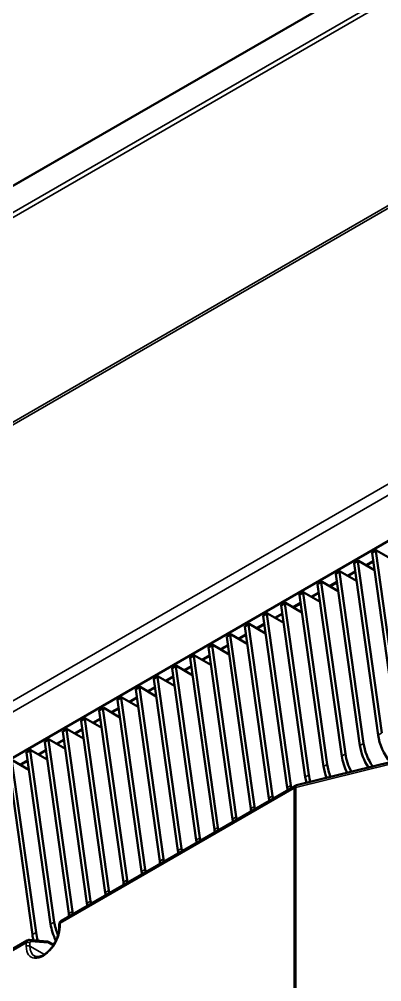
# Model space of a CAD drawing. Header units: millimetres. Extents: x 100 to 5488, y 100 to 4218.
# Drawn here: x 3238.7 to 3309.1, y 1033.5 to 1220.5 of the extents above; entities that cross this region are included whole.
import ezdxf

# ---------------------------------------------------------------- set-up
doc = ezdxf.new("R2010")
doc.units = ezdxf.units.MM
doc.header["$LTSCALE"] = 20
doc.layers.add('Visible (ANSI)', color=7, linetype='Continuous', lineweight=50)
doc.layers.add('Visible Narrow (ANSI)', color=7, linetype='Continuous', lineweight=35)

msp = doc.modelspace()

# ---------------------------------------------------------------- linework, layer by layer
at = {"layer": 'Visible (ANSI)'}
for p, q in [((2872.822, 977.626), (3545.987, 1366.278)), ((3209.838, 1061.06), (3324.607, 1127.322)), ((3307.284, 1116.757), (3311.959, 1083.445)), ((3307.324, 1116.878), (3308.031, 1117.286)), ((3312.666, 1083.854), (3307.991, 1117.165)), ((3308.131, 1117.276), (3311.289, 1115.453)), ((3303.749, 1114.716), (3308.423, 1081.404)), ((3303.788, 1114.837), (3304.495, 1115.245)), ((3309.131, 1081.812), (3304.456, 1115.124)), ((3304.595, 1115.235), (3307.754, 1113.412)), ((3307.499, 1115.228), (3306.053, 1114.394)), ((3300.253, 1112.796), (3300.96, 1113.204)), ((3305.595, 1079.771), (3300.92, 1113.083)), ((3301.06, 1113.194), (3304.218, 1111.37)), ((3303.963, 1113.187), (3302.517, 1112.352)), ((3296.717, 1110.754), (3297.424, 1111.163)), ((3302.06, 1077.73), (3297.385, 1111.041)), ((3297.524, 1111.153), (3300.683, 1109.329)), ((3300.428, 1111.146), (3298.982, 1110.311)), ((3300.213, 1112.674), (3304.888, 1079.363)), ((3293.181, 1108.713), (3293.889, 1109.121)), ((3293.989, 1109.111), (3297.147, 1107.288)), ((3296.892, 1109.105), (3295.446, 1108.27)), ((3296.678, 1110.633), (3301.352, 1077.322)), ((3293.142, 1108.592), (3297.817, 1075.281)), ((3298.524, 1075.689), (3293.849, 1109)), ((3289.607, 1106.551), (3294.281, 1073.239)), ((3289.646, 1106.672), (3290.353, 1107.08)), ((3294.988, 1073.648), (3290.314, 1106.959)), ((3290.453, 1107.07), (3293.612, 1105.247)), ((3293.357, 1107.063), (3291.911, 1106.229)), ((3286.071, 1104.509), (3290.746, 1071.198)), ((3286.11, 1104.631), (3286.818, 1105.039)), ((3291.453, 1071.606), (3286.778, 1104.918)), ((3286.918, 1105.029), (3290.076, 1103.205)), ((3289.821, 1105.022), (3288.375, 1104.187)), ((3282.536, 1102.468), (3287.21, 1069.157)), ((3282.575, 1102.589), (3283.282, 1102.998)), ((3287.917, 1069.565), (3283.243, 1102.876)), ((3283.382, 1102.988), (3286.541, 1101.164)), ((3286.286, 1102.981), (3284.84, 1102.146)), ((3279, 1100.427), (3283.675, 1067.116)), ((3279.039, 1100.548), (3279.746, 1100.956)), ((3284.382, 1067.524), (3279.707, 1100.835)), ((3279.846, 1100.946), (3283.005, 1099.123)), ((3282.75, 1100.94), (3281.304, 1100.105)), ((3275.465, 1098.386), (3280.139, 1065.074)), ((3275.504, 1098.507), (3276.211, 1098.915)), ((3280.846, 1065.483), (3276.172, 1098.794)), ((3276.311, 1098.905), (3279.47, 1097.082)), ((3279.215, 1098.899), (3277.769, 1098.064)), ((3271.929, 1096.345), (3276.604, 1063.033)), ((3271.968, 1096.466), (3272.675, 1096.874)), ((3277.311, 1063.441), (3272.636, 1096.753)), ((3272.775, 1096.864), (3275.934, 1095.04)), ((3275.679, 1096.857), (3274.233, 1096.022)), ((3268.393, 1094.303), (3273.068, 1060.992)), ((3268.433, 1094.424), (3269.14, 1094.833)), ((3273.775, 1061.4), (3269.101, 1094.712)), ((3269.24, 1094.823), (3272.398, 1092.999)), ((3272.144, 1094.816), (3270.698, 1093.981)), ((3264.897, 1092.383), (3265.604, 1092.791)), ((3270.24, 1059.359), (3265.565, 1092.67)), ((3265.704, 1092.782), (3268.863, 1090.958)), ((3268.608, 1092.775), (3267.162, 1091.94)), ((3261.362, 1090.342), (3262.069, 1090.75)), ((3266.704, 1057.318), (3262.03, 1090.629)), ((3262.169, 1090.74), (3265.327, 1088.917)), ((3265.072, 1090.734), (3263.626, 1089.899)), ((3264.858, 1092.262), (3269.533, 1058.951)), ((3257.826, 1088.301), (3258.533, 1088.709)), ((3263.169, 1055.276), (3258.494, 1088.588)), ((3258.633, 1088.699), (3261.792, 1086.875)), ((3261.537, 1088.692), (3260.091, 1087.857)), ((3261.322, 1090.221), (3265.997, 1056.909)), ((3254.291, 1086.259), (3254.998, 1086.668)), ((3255.098, 1086.658), (3258.256, 1084.834)), ((3257.787, 1088.18), (3262.462, 1054.868)), ((3254.251, 1086.138), (3258.926, 1052.827)), ((3259.633, 1053.235), (3254.958, 1086.547)), ((3258.001, 1086.651), (3256.555, 1085.816)), ((3250.716, 1084.097), (3255.39, 1050.786)), ((3250.755, 1084.218), (3251.462, 1084.626)), ((3256.098, 1051.194), (3251.423, 1084.505)), ((3251.562, 1084.617), (3254.721, 1082.793)), ((3254.466, 1084.61), (3253.02, 1083.775)), ((3247.18, 1082.056), (3251.855, 1048.744)), ((3247.22, 1082.177), (3247.927, 1082.585)), ((3252.562, 1049.153), (3247.887, 1082.464)), ((3248.027, 1082.575), (3251.185, 1080.752)), ((3250.93, 1082.569), (3249.484, 1081.734)), ((3243.645, 1080.015), (3248.319, 1046.703)), ((3243.684, 1080.136), (3244.391, 1080.544)), ((3249.027, 1047.111), (3244.352, 1080.423)), ((3244.491, 1080.534), (3247.65, 1078.71)), ((3247.395, 1080.527), (3245.949, 1079.692)), ((3240.109, 1077.973), (3244.784, 1044.662)), ((3240.148, 1078.094), (3240.856, 1078.503)), ((3245.491, 1045.07), (3240.816, 1078.382)), ((3240.956, 1078.493), (3244.114, 1076.669)), ((3243.859, 1078.486), (3242.413, 1077.651)), ((3236.574, 1075.932), (3241.248, 1042.621)), ((3241.955, 1043.029), (3237.281, 1076.34)), ((3237.42, 1076.452), (3240.579, 1074.628)), ((3240.324, 1076.445), (3238.878, 1075.61)), ((3311.262, 1076.236), (3292.568, 1071.655)), ((3292.306, 1071.55), (3246.825, 1045.291)), ((3246.473, 1043.95), (3246.473, 1044.63)), ((3240.254, 1041.498), (3154.901, 992.219)), ((3240.254, 1041.498), (3240.254, 1041.498)), ((3244.032, 1041.301), (3240.663, 1041.586)), ((3245.387, 1040.648), (3244.359, 1041.201))]:
    msp.add_line(p, q, dxfattribs=at)
msp.add_arc((3292.806, 1070.684), 1, 103.77012, 120, dxfattribs=at)
for centre, major_axis, start_param, end_param in [((3307.424, 1116.705), (-0.1, 0.173), 0, 0.9599311), ((3308.131, 1117.113), (-0.1, 0.173), 5.4977871, 7.2431164), ((3303.888, 1114.664), (-0.1, 0.173), 0, 0.9599311), ((3304.595, 1115.072), (-0.1, 0.173), 5.4977871, 7.2431164), ((3301.06, 1113.031), (-0.1, 0.173), 5.4977871, 7.2431164), ((3297.524, 1110.989), (-0.1, 0.173), 5.4977871, 7.2431164), ((3300.353, 1112.622), (-0.1, 0.173), 0, 0.9599311), ((3293.989, 1108.948), (-0.1, 0.173), 5.4977871, 7.2431164), ((3296.817, 1110.581), (-0.1, 0.173), 0, 0.9599311), ((3293.281, 1108.54), (-0.1, 0.173), 0, 0.9599311), ((3289.746, 1106.499), (-0.1, 0.173), 0, 0.9599311), ((3290.453, 1106.907), (-0.1, 0.173), 5.4977871, 7.2431164), ((3286.21, 1104.457), (-0.1, 0.173), 0, 0.9599311), ((3286.918, 1104.866), (-0.1, 0.173), 5.4977871, 7.2431164), ((3282.675, 1102.416), (-0.1, 0.173), 0, 0.9599311), ((3283.382, 1102.824), (-0.1, 0.173), 5.4977871, 7.2431164), ((3279.139, 1100.375), (-0.1, 0.173), 0, 0.9599311), ((3279.846, 1100.783), (-0.1, 0.173), 5.4977871, 7.2431164), ((3275.604, 1098.334), (-0.1, 0.173), 0, 0.9599311), ((3276.311, 1098.742), (-0.1, 0.173), 5.4977871, 7.2431164), ((3272.068, 1096.292), (-0.1, 0.173), 0, 0.9599311), ((3272.775, 1096.701), (-0.1, 0.173), 5.4977871, 7.2431164), ((3268.533, 1094.251), (-0.1, 0.173), 0, 0.9599311), ((3269.24, 1094.659), (-0.1, 0.173), 5.4977871, 7.2431164), ((3264.997, 1092.21), (-0.1, 0.173), 0, 0.9599311), ((3265.704, 1092.618), (-0.1, 0.173), 5.4977871, 7.2431164), ((3262.169, 1090.577), (-0.1, 0.173), 5.4977871, 7.2431164), ((3258.633, 1088.536), (-0.1, 0.173), 5.4977871, 7.2431164), ((3261.462, 1090.169), (-0.1, 0.173), 0, 0.9599311), ((3255.098, 1086.494), (-0.1, 0.173), 5.4977871, 7.2431164), ((3257.926, 1088.127), (-0.1, 0.173), 0, 0.9599311), ((3254.391, 1086.086), (-0.1, 0.173), 0, 0.9599311), ((3250.855, 1084.045), (-0.1, 0.173), 0, 0.9599311), ((3251.562, 1084.453), (-0.1, 0.173), 5.4977871, 7.2431164), ((3247.32, 1082.004), (-0.1, 0.173), 0, 0.9599311), ((3248.027, 1082.412), (-0.1, 0.173), 5.4977871, 7.2431164), ((3313.298, 1079.582), (3.5, -6.062), 4.1015237, 4.9636732), ((3243.784, 1079.963), (-0.1, 0.173), 0, 0.9599311), ((3244.491, 1080.371), (-0.1, 0.173), 5.4977871, 7.2431164), ((3309.762, 1077.541), (3.5, -6.062), 4.1015237, 4.7865197), ((3310.47, 1077.949), (-3.5, 6.062), 0.9599311, 1.6795587), ((3240.248, 1077.921), (-0.1, 0.173), 0, 0.9599311), ((3240.956, 1078.33), (-0.1, 0.173), 5.4977871, 7.2431164), ((3306.227, 1075.5), (3.5, -6.062), 4.1015237, 4.6168429), ((3306.934, 1075.908), (-3.5, 6.062), 0.9599311, 1.5088654), ((3303.399, 1073.867), (-3.5, 6.062), 0.9599311, 1.3412124), ((3299.863, 1071.826), (-3.5, 6.062), 0.9599311, 1.1717433), ((3302.691, 1073.459), (3.5, -6.062), 4.1015237, 4.4492123), ((3299.156, 1071.417), (3.5, -6.062), 4.1015237, 4.2787773), ((3295.62, 1069.376), (3.5, -6.062), 4.1015237, 4.1822738), ((3296.327, 1069.784), (-3.5, 6.062), 0.9599311, 1.0406811), ((3292.085, 1067.335), (3.5, -6.062), 4.1015237, 4.1822738), ((3292.792, 1067.743), (-3.5, 6.062), 0.9599311, 1.0406811), ((3288.549, 1065.294), (3.5, -6.062), 4.1015237, 4.1822738), ((3289.256, 1065.702), (-3.5, 6.062), 0.9599311, 1.0406811), ((3285.014, 1063.252), (3.5, -6.062), 4.1015237, 4.1822738), ((3285.721, 1063.661), (-3.5, 6.062), 0.9599311, 1.0406811), ((3281.478, 1061.211), (3.5, -6.062), 4.1015237, 4.1822738), ((3282.185, 1061.619), (-3.5, 6.062), 0.9599311, 1.0406811), ((3277.943, 1059.17), (3.5, -6.062), 4.1015237, 4.1822738), ((3278.65, 1059.578), (-3.5, 6.062), 0.9599311, 1.0406811), ((3274.407, 1057.129), (3.5, -6.062), 4.1015237, 4.1822738), ((3275.114, 1057.537), (-3.5, 6.062), 0.9599311, 1.0406811), ((3270.872, 1055.088), (3.5, -6.062), 4.1015237, 4.1822738), ((3271.579, 1055.496), (-3.5, 6.062), 0.9599311, 1.0406811), ((3267.336, 1053.046), (3.5, -6.062), 4.1015237, 4.1822738), ((3268.043, 1053.455), (-3.5, 6.062), 0.9599311, 1.0406811), ((3264.508, 1051.413), (-3.5, 6.062), 0.9599311, 1.0406811), ((3260.972, 1049.372), (-3.5, 6.062), 0.9599311, 1.0406811), ((3263.801, 1051.005), (3.5, -6.062), 4.1015237, 4.1822738), ((3260.265, 1048.964), (3.5, -6.062), 4.1015237, 4.1822738), ((3256.729, 1046.923), (3.5, -6.062), 4.1015237, 4.1822738), ((3257.437, 1047.331), (-3.5, 6.062), 0.9599311, 1.0406811), ((3253.194, 1044.881), (3.5, -6.062), 4.1015237, 4.1822738), ((3253.901, 1045.29), (-3.5, 6.062), 0.9599311, 1.0406811), ((3249.658, 1042.84), (3.5, -6.062), 4.1015237, 4.612809), ((3250.366, 1043.248), (-3.5, 6.062), 0.9599311, 1.3700743), ((3246.123, 1040.799), (3.5, -6.062), 4.1015237, 4.2779189), ((3246.83, 1041.207), (-3.5, 6.062), 0.9599311, 1.2116852)]:
    msp.add_ellipse(centre, major_axis=major_axis, ratio=0.5773503, start_param=start_param, end_param=end_param, dxfattribs=at)
for points, knots in [([(3241.631, 1038.448), (3241.858, 1038.324), (3242.141, 1038.275), (3242.75, 1038.373), (3243.039, 1038.474), (3243.63, 1038.792), (3243.929, 1039.004), (3244.514, 1039.527), (3244.799, 1039.838), (3245.324, 1040.529), (3245.563, 1040.909), (3245.965, 1041.699), (3246.129, 1042.108), (3246.365, 1042.906), (3246.437, 1043.296), (3246.469, 1043.756), (3246.473, 1043.854), (3246.473, 1043.95)], [0.7977411, 0.7977411, 0.7977411, 0.7977411, 1.2251323, 1.2251323, 1.5379806, 1.5379806, 1.8376424, 1.8376424, 2.1403279, 2.1403279, 2.4459981, 2.4459981, 2.7522175, 2.7522175, 3.0563551, 3.0563551, 3.1415927, 3.1415927, 3.1415927, 3.1415927]), ([(3246.473, 1044.63), (3246.473, 1044.674), (3246.476, 1044.718), (3246.489, 1044.81), (3246.5, 1044.856), (3246.531, 1044.951), (3246.552, 1044.998), (3246.607, 1045.092), (3246.641, 1045.138), (3246.724, 1045.223), (3246.772, 1045.261), (3246.825, 1045.291)], [4.71240505, 4.71240505, 4.71240505, 4.71240505, 4.86949969, 4.86949969, 5.02659432, 5.02659432, 5.18368896, 5.18368896, 5.34078359, 5.34078359, 5.49786046, 5.49786046, 5.49786046, 5.49786046]), ([(3240.663, 1041.586), (3240.637, 1041.589), (3240.61, 1041.589), (3240.556, 1041.588), (3240.529, 1041.586), (3240.473, 1041.578), (3240.445, 1041.573), (3240.39, 1041.558), (3240.362, 1041.548), (3240.307, 1041.526), (3240.28, 1041.513), (3240.254, 1041.498)], [0.39472101, 0.39472101, 0.39472101, 0.39472101, 0.47284, 0.47284, 0.55095898, 0.55095898, 0.62907797, 0.62907797, 0.70719695, 0.70719695, 0.78531594, 0.78531594, 0.78531594, 0.78531594]), ([(3244.032, 1041.301), (3244.119, 1041.294), (3244.205, 1041.271), (3244.31, 1041.226), (3244.335, 1041.214), (3244.359, 1041.201)], [0, 0, 0, 0, 0.027830414, 0.027830414, 0.03654878, 0.03654878, 0.03654878, 0.03654878])]:
    msp.add_open_spline(points, degree=3, knots=knots, dxfattribs=at)
at = {"layer": 'Visible Narrow (ANSI)'}
for p, q in [((3545.899, 1366.158), (2872.733, 977.506)), ((2870.818, 971.24), (3543.984, 1359.893)), ((3543.912, 1358.91), (2870.747, 970.258)), ((2874.76, 932.785), (3547.926, 1321.438)), ((3547.938, 1320.929), (2874.772, 932.277)), ((2871.06, 876.486), (3544.226, 1265.139)), ((3544.314, 1263.067), (2871.148, 874.415)), ((3307.991, 1117.165), (3307.284, 1116.757)), ((3304.456, 1115.124), (3303.749, 1114.716)), ((3307.52, 1115.077), (3306.194, 1114.312)), ((3300.92, 1113.083), (3300.213, 1112.674)), ((3303.985, 1113.036), (3302.659, 1112.271)), ((3297.385, 1111.041), (3296.678, 1110.633)), ((3300.449, 1110.995), (3299.123, 1110.229)), ((3293.849, 1109), (3293.142, 1108.592)), ((3296.913, 1108.954), (3295.588, 1108.188)), ((3290.314, 1106.959), (3289.607, 1106.551)), ((3293.378, 1106.912), (3292.052, 1106.147)), ((3286.778, 1104.918), (3286.071, 1104.509)), ((3289.842, 1104.871), (3288.517, 1104.106)), ((3283.243, 1102.876), (3282.536, 1102.468)), ((3286.307, 1102.83), (3284.981, 1102.065)), ((3279.707, 1100.835), (3279, 1100.427)), ((3282.771, 1100.789), (3281.446, 1100.023)), ((3276.172, 1098.794), (3275.465, 1098.386)), ((3279.236, 1098.747), (3277.91, 1097.982)), ((3272.636, 1096.753), (3271.929, 1096.345)), ((3275.7, 1096.706), (3274.374, 1095.941)), ((3269.101, 1094.712), (3268.393, 1094.303)), ((3272.165, 1094.665), (3270.839, 1093.9)), ((3265.565, 1092.67), (3264.858, 1092.262)), ((3268.629, 1092.624), (3267.303, 1091.858)), ((3262.03, 1090.629), (3261.322, 1090.221)), ((3265.094, 1090.583), (3263.768, 1089.817)), ((3258.494, 1088.588), (3257.787, 1088.18)), ((3261.558, 1088.541), (3260.232, 1087.776)), ((3254.958, 1086.547), (3254.251, 1086.138)), ((3258.023, 1086.5), (3256.697, 1085.735)), ((3251.423, 1084.505), (3250.716, 1084.097)), ((3254.487, 1084.459), (3253.161, 1083.693)), ((3247.887, 1082.464), (3247.18, 1082.056)), ((3250.952, 1082.418), (3249.626, 1081.652)), ((3308.423, 1081.404), (3309.131, 1081.812)), ((3244.352, 1080.423), (3243.645, 1080.015)), ((3247.416, 1080.376), (3246.09, 1079.611)), ((3304.888, 1079.363), (3305.595, 1079.771)), ((3240.816, 1078.382), (3240.109, 1077.973)), ((3243.88, 1078.335), (3242.555, 1077.57)), ((3301.352, 1077.322), (3302.06, 1077.73)), ((3240.345, 1076.294), (3239.019, 1075.528)), ((3311.032, 1075.778), (3292.416, 1071.215)), ((3297.817, 1075.281), (3298.524, 1075.689)), ((3294.281, 1073.239), (3294.988, 1073.648)), ((3292.099, 1071.092), (3246.619, 1044.834)), ((3290.746, 1071.198), (3291.453, 1071.606)), ((3292.099, 1019.108), (3292.099, 1071.092)), ((3292.416, 1071.215), (3292.416, 1019.232)), ((3287.21, 1069.157), (3287.917, 1069.565)), ((3283.675, 1067.116), (3284.382, 1067.524)), ((3280.139, 1065.074), (3280.846, 1065.483)), ((3276.604, 1063.033), (3277.311, 1063.441)), ((3273.068, 1060.992), (3273.775, 1061.4)), ((3269.533, 1058.951), (3270.24, 1059.359)), ((3265.997, 1056.909), (3266.704, 1057.318)), ((3262.462, 1054.868), (3263.169, 1055.276)), ((3258.926, 1052.827), (3259.633, 1053.235)), ((3255.39, 1050.786), (3256.098, 1051.194)), ((3251.855, 1048.744), (3252.562, 1049.153)), ((3248.319, 1046.703), (3249.027, 1047.111)), ((3244.784, 1044.662), (3245.491, 1045.07)), ((3246.619, 1044.834), (3246.619, 1044.154)), ((3241.248, 1042.621), (3241.955, 1043.029)), ((3240.044, 1041.038), (3154.696, 991.762)), ((3240.046, 1040.358), (3240.044, 1041.038)), ((3240.746, 1041.042), (3240.746, 1040.362)), ((3240.746, 1040.362), (3243.584, 1038.78)), ((3240.968, 1041.296), (3244.337, 1041.01)), ((3244.47, 1040.968), (3245.303, 1040.52))]:
    msp.add_line(p, q, dxfattribs=at)
for centre, major_axis, ratio, start_param, end_param in [((3292.806, 1070.684), (-0.5, 0.866), 0.5773503, 0, 0.7853982), ((3292.806, 1070.684), (-1, 0), 0.5773503, 5.1138147, 5.4977871), ((3292.806, 1070.684), (-0.238, 0.971), 0.3190306, 0, 0.9157657), ((3243.332, 1042.256), (-2.324, -4.026), 0.5773503, 5.4977871, 8.6393798), ((3246.973, 1044.63), (-0.5, 0), 0.5773614, 5.4977935, 6.2831815), ((3246.973, 1043.95), (-0.5, 0), 0.5773503, 5.4977871, 6.2831853), ((3240.399, 1040.835), (-0.5, 0), 0.577344, 3.9444632, 5.5021551), ((3240.399, 1040.154), (0.5, 0), 0.5773503, 0.8028515, 2.3561945), ((3240.62, 1041.088), (0.042, 0.498), 0.7455931, 5.2044486, 6.2831853), ((3241.106, 1040.842), (-0.257, 0.429), 0.5873423, 5.8836284, 7.0596909), ((3243.68, 1042.056), (-2.074, -3.593), 0.5773503, 5.4977871, 6.2955282), ((3243.99, 1040.803), (0.042, 0.498), 0.7455973, 5.2044427, 6.2831853), ((3244.476, 1040.556), (0.257, -0.429), 0.5873385, 2.3647583, 2.7420535), ((3244.122, 1040.761), (0.237, 0.44), 0.5771744, 5.4804915, 6.2831853)]:
    msp.add_ellipse(centre, major_axis=major_axis, ratio=ratio, start_param=start_param, end_param=end_param, dxfattribs=at)
for points, knots in [([(3246.825, 1045.291), (3246.824, 1045.291), (3246.824, 1045.291), (3246.824, 1045.291), (3246.759, 1045.253), (3246.707, 1045.193), (3246.673, 1045.115), (3246.638, 1045.037), (3246.619, 1044.941), (3246.619, 1044.834)], [0.3321507, 0.3321507, 0.3321507, 0.3321507, 0.33333333, 0.33333333, 0.33333333, 0.66666667, 0.66666667, 0.66666667, 0.99999846, 0.99999846, 0.99999846, 0.99999846]), ([(3240.044, 1041.038), (3240.044, 1041.145), (3240.064, 1041.241), (3240.1, 1041.32), (3240.136, 1041.399), (3240.188, 1041.459), (3240.254, 1041.497), (3240.254, 1041.497), (3240.254, 1041.498), (3240.254, 1041.498)], [0.00000119, 0.00000119, 0.00000119, 0.00000119, 0.33333333, 0.33333333, 0.33333333, 0.66666667, 0.66666667, 0.66666667, 0.66779415, 0.66779415, 0.66779415, 0.66779415])]:
    msp.add_open_spline(points, degree=3, knots=knots, dxfattribs=at)

doc.saveas('drawing.dxf')
